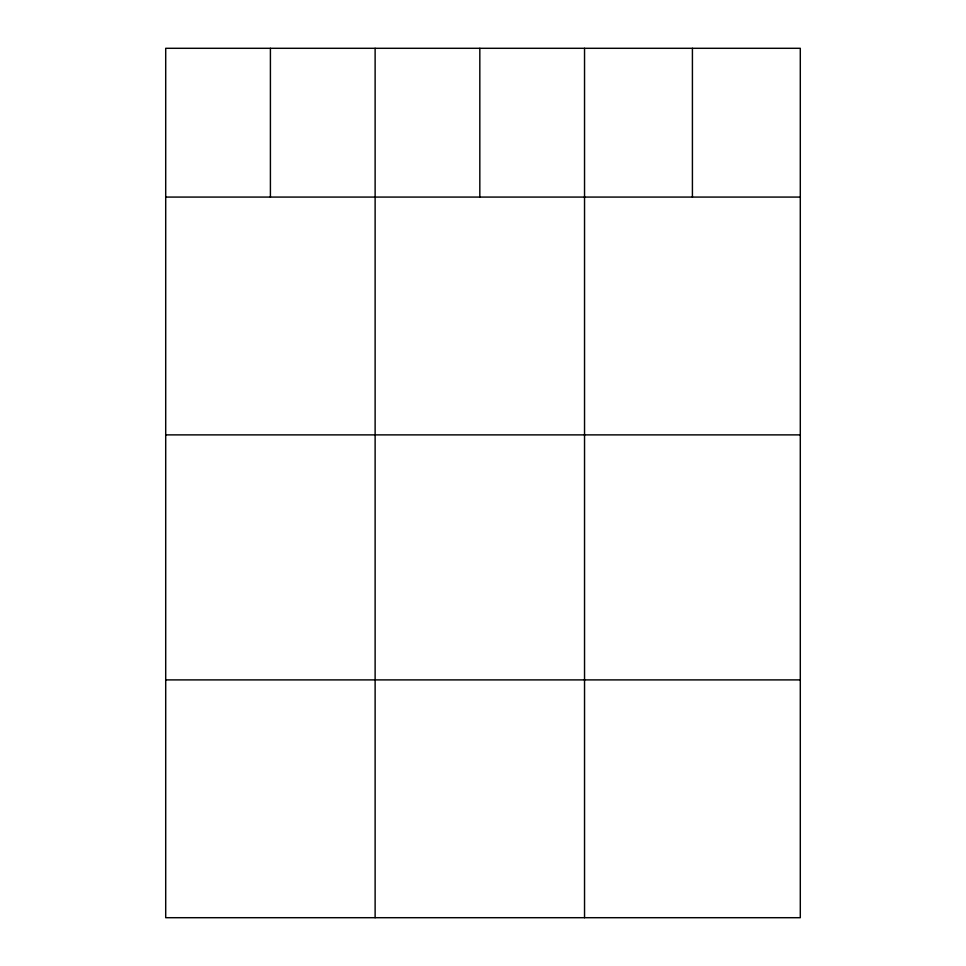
<?xml version="1.0" encoding="UTF-8"?>
<svg xmlns="http://www.w3.org/2000/svg" width="966" height="966" viewBox="0 0 966 966"><rect width="100%" height="100%" fill="white"/><g stroke="black" fill="none" stroke-linecap="round" stroke-linejoin="round"><path stroke-width="1.45" d="M800.295 197.076L800.295 917.7L165.705 917.7L165.705 48.3L800.295 48.3L800.295 197.076L165.705 197.076M165.705 434.881L800.295 434.881M165.705 679.895L800.295 679.895M692.417 48.3L692.417 197.076M584.539 48.3L584.539 917.7M479.824 48.3L479.824 197.076M375.122 48.3L375.122 917.7M270.408 48.3L270.408 197.076"/></g></svg>
